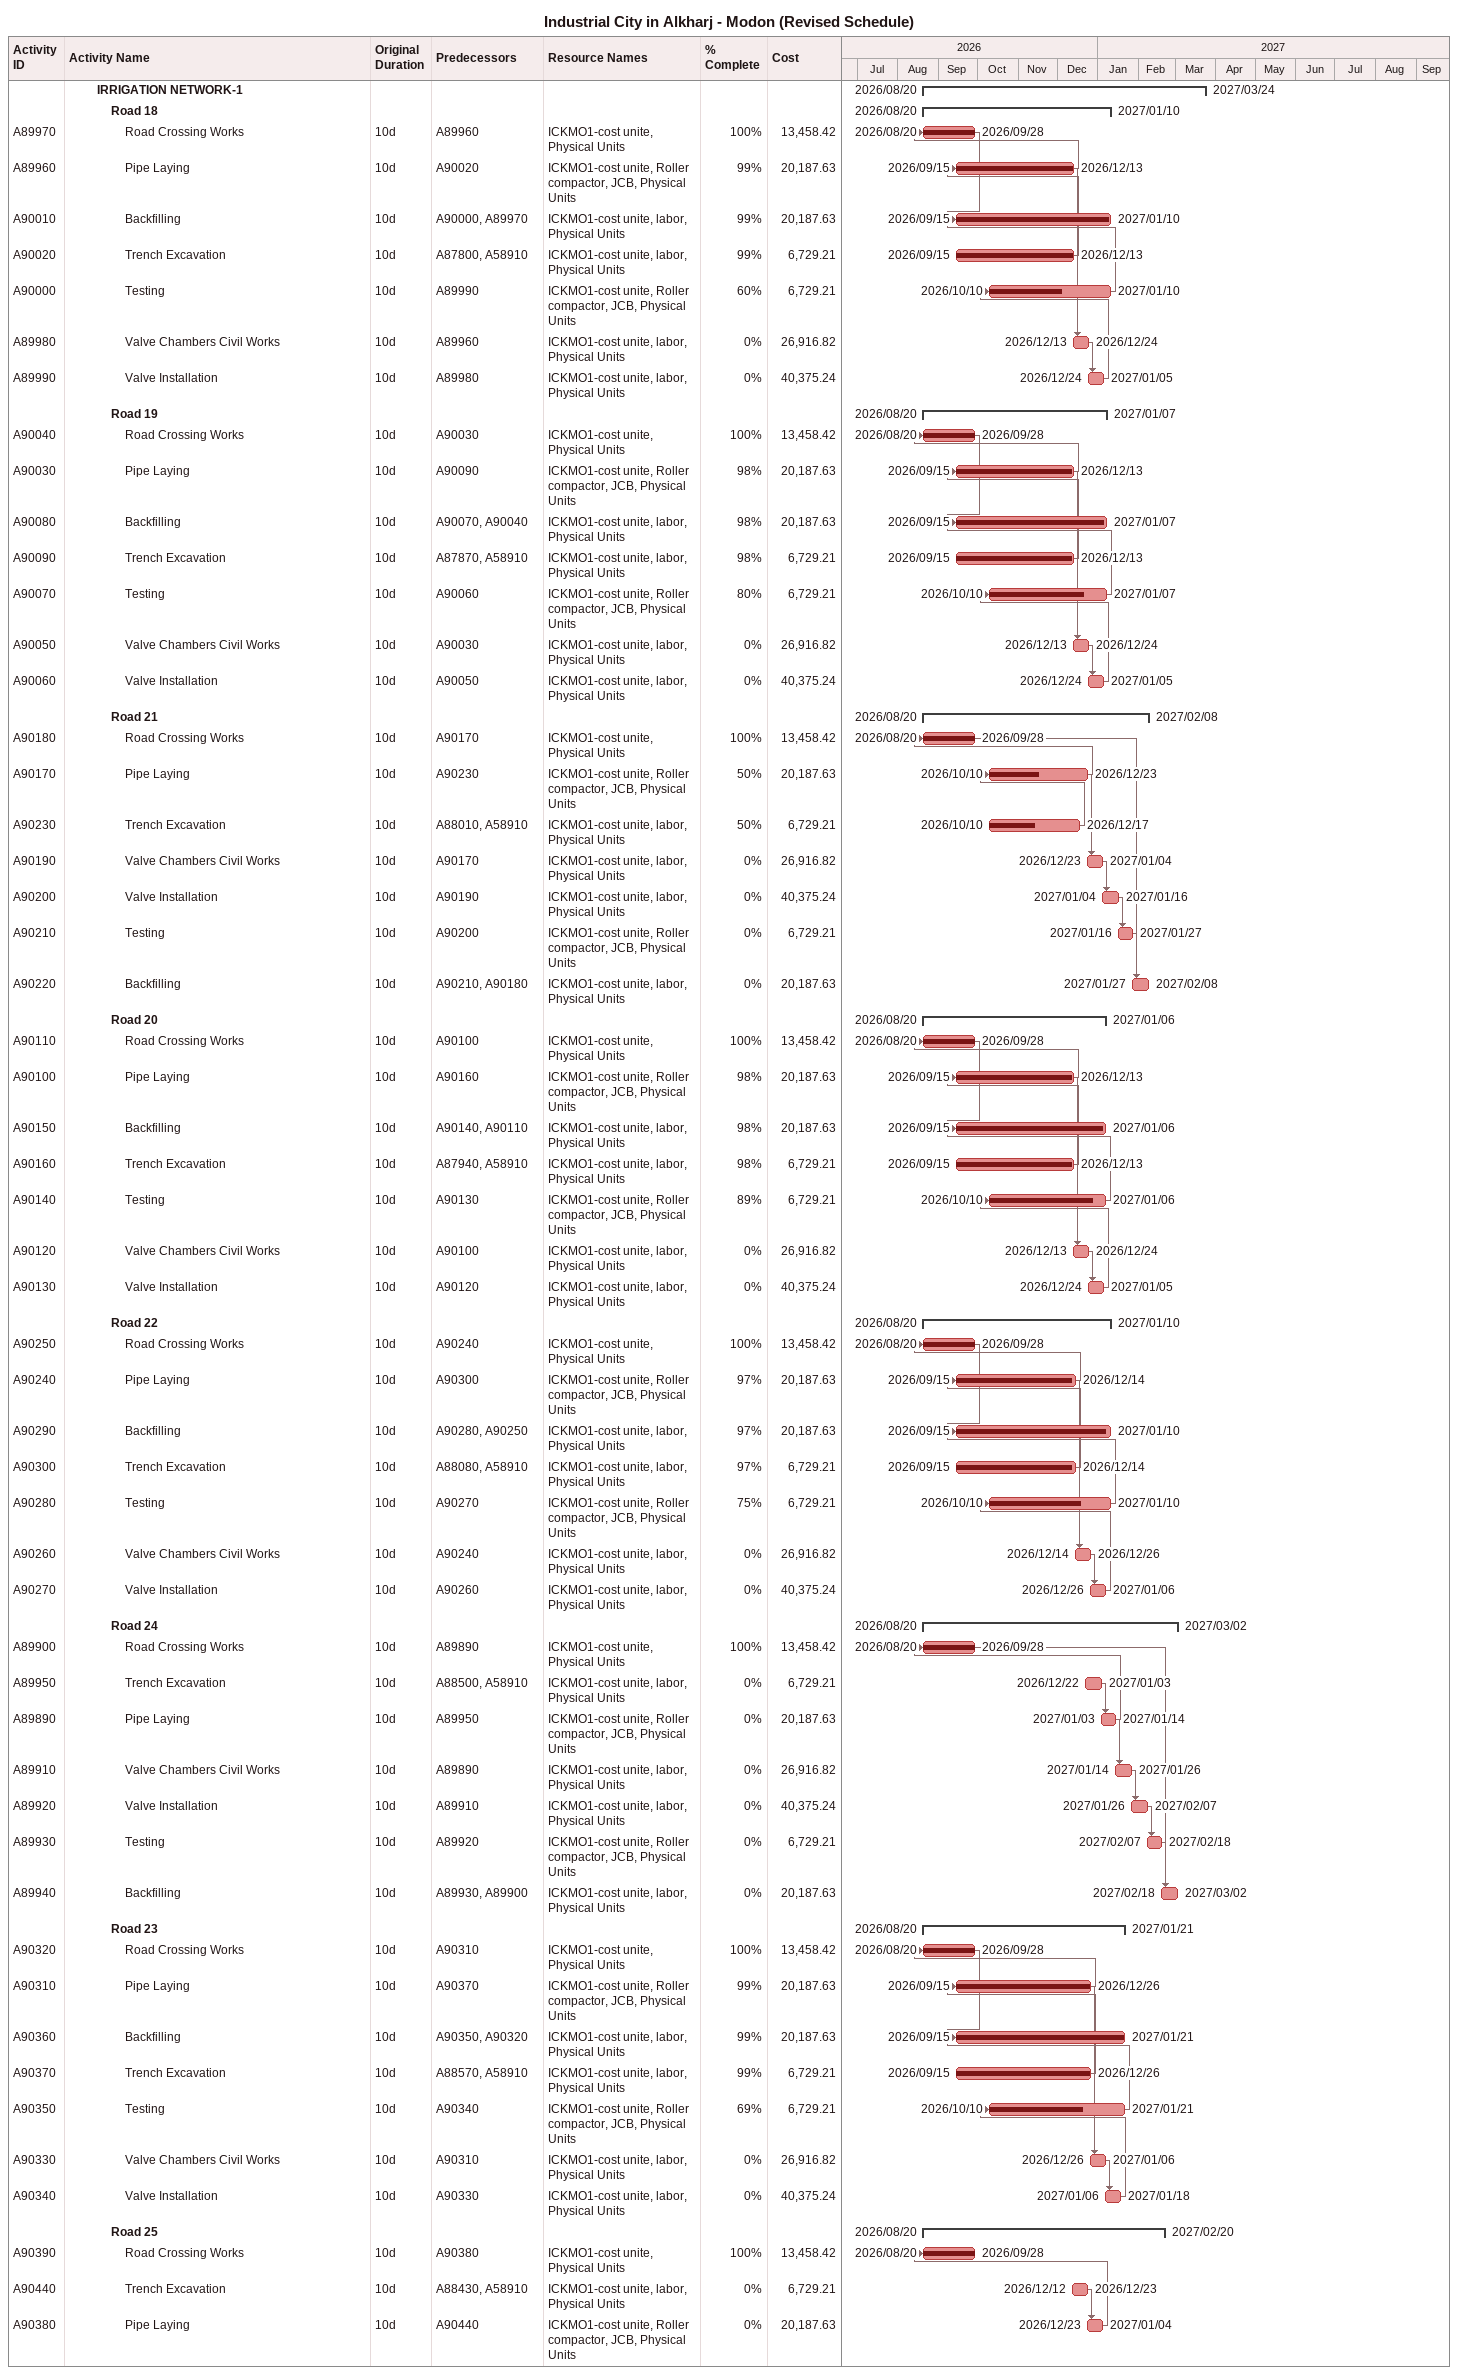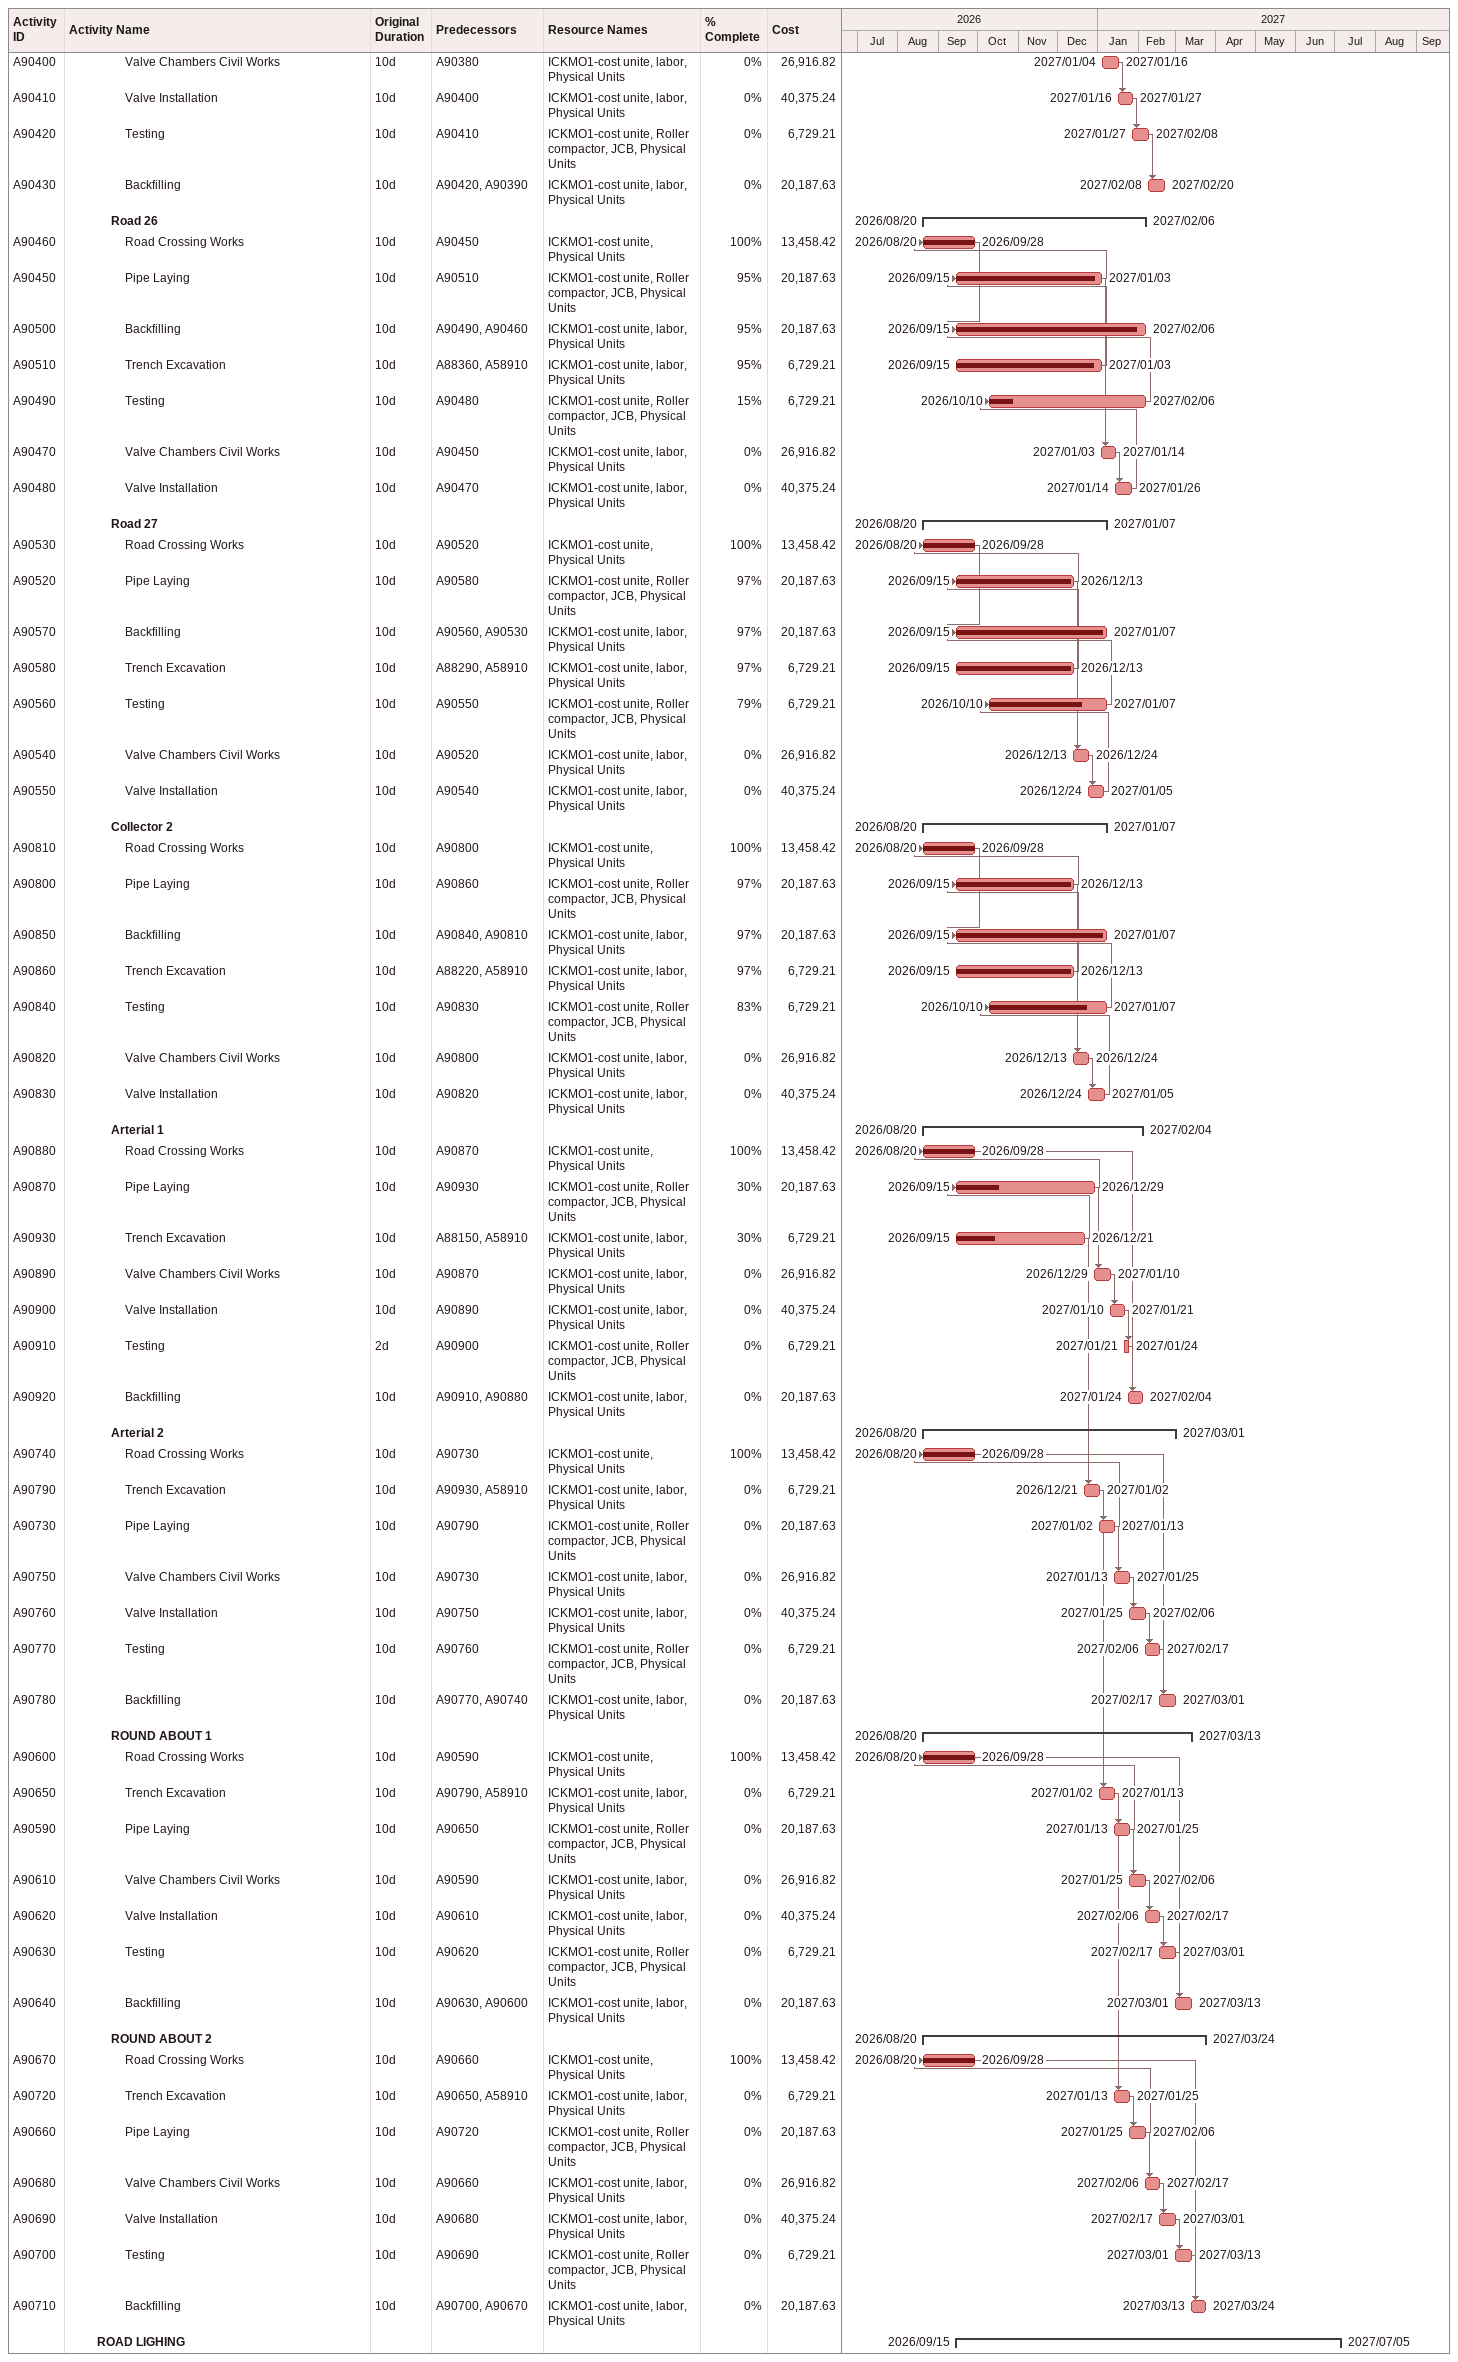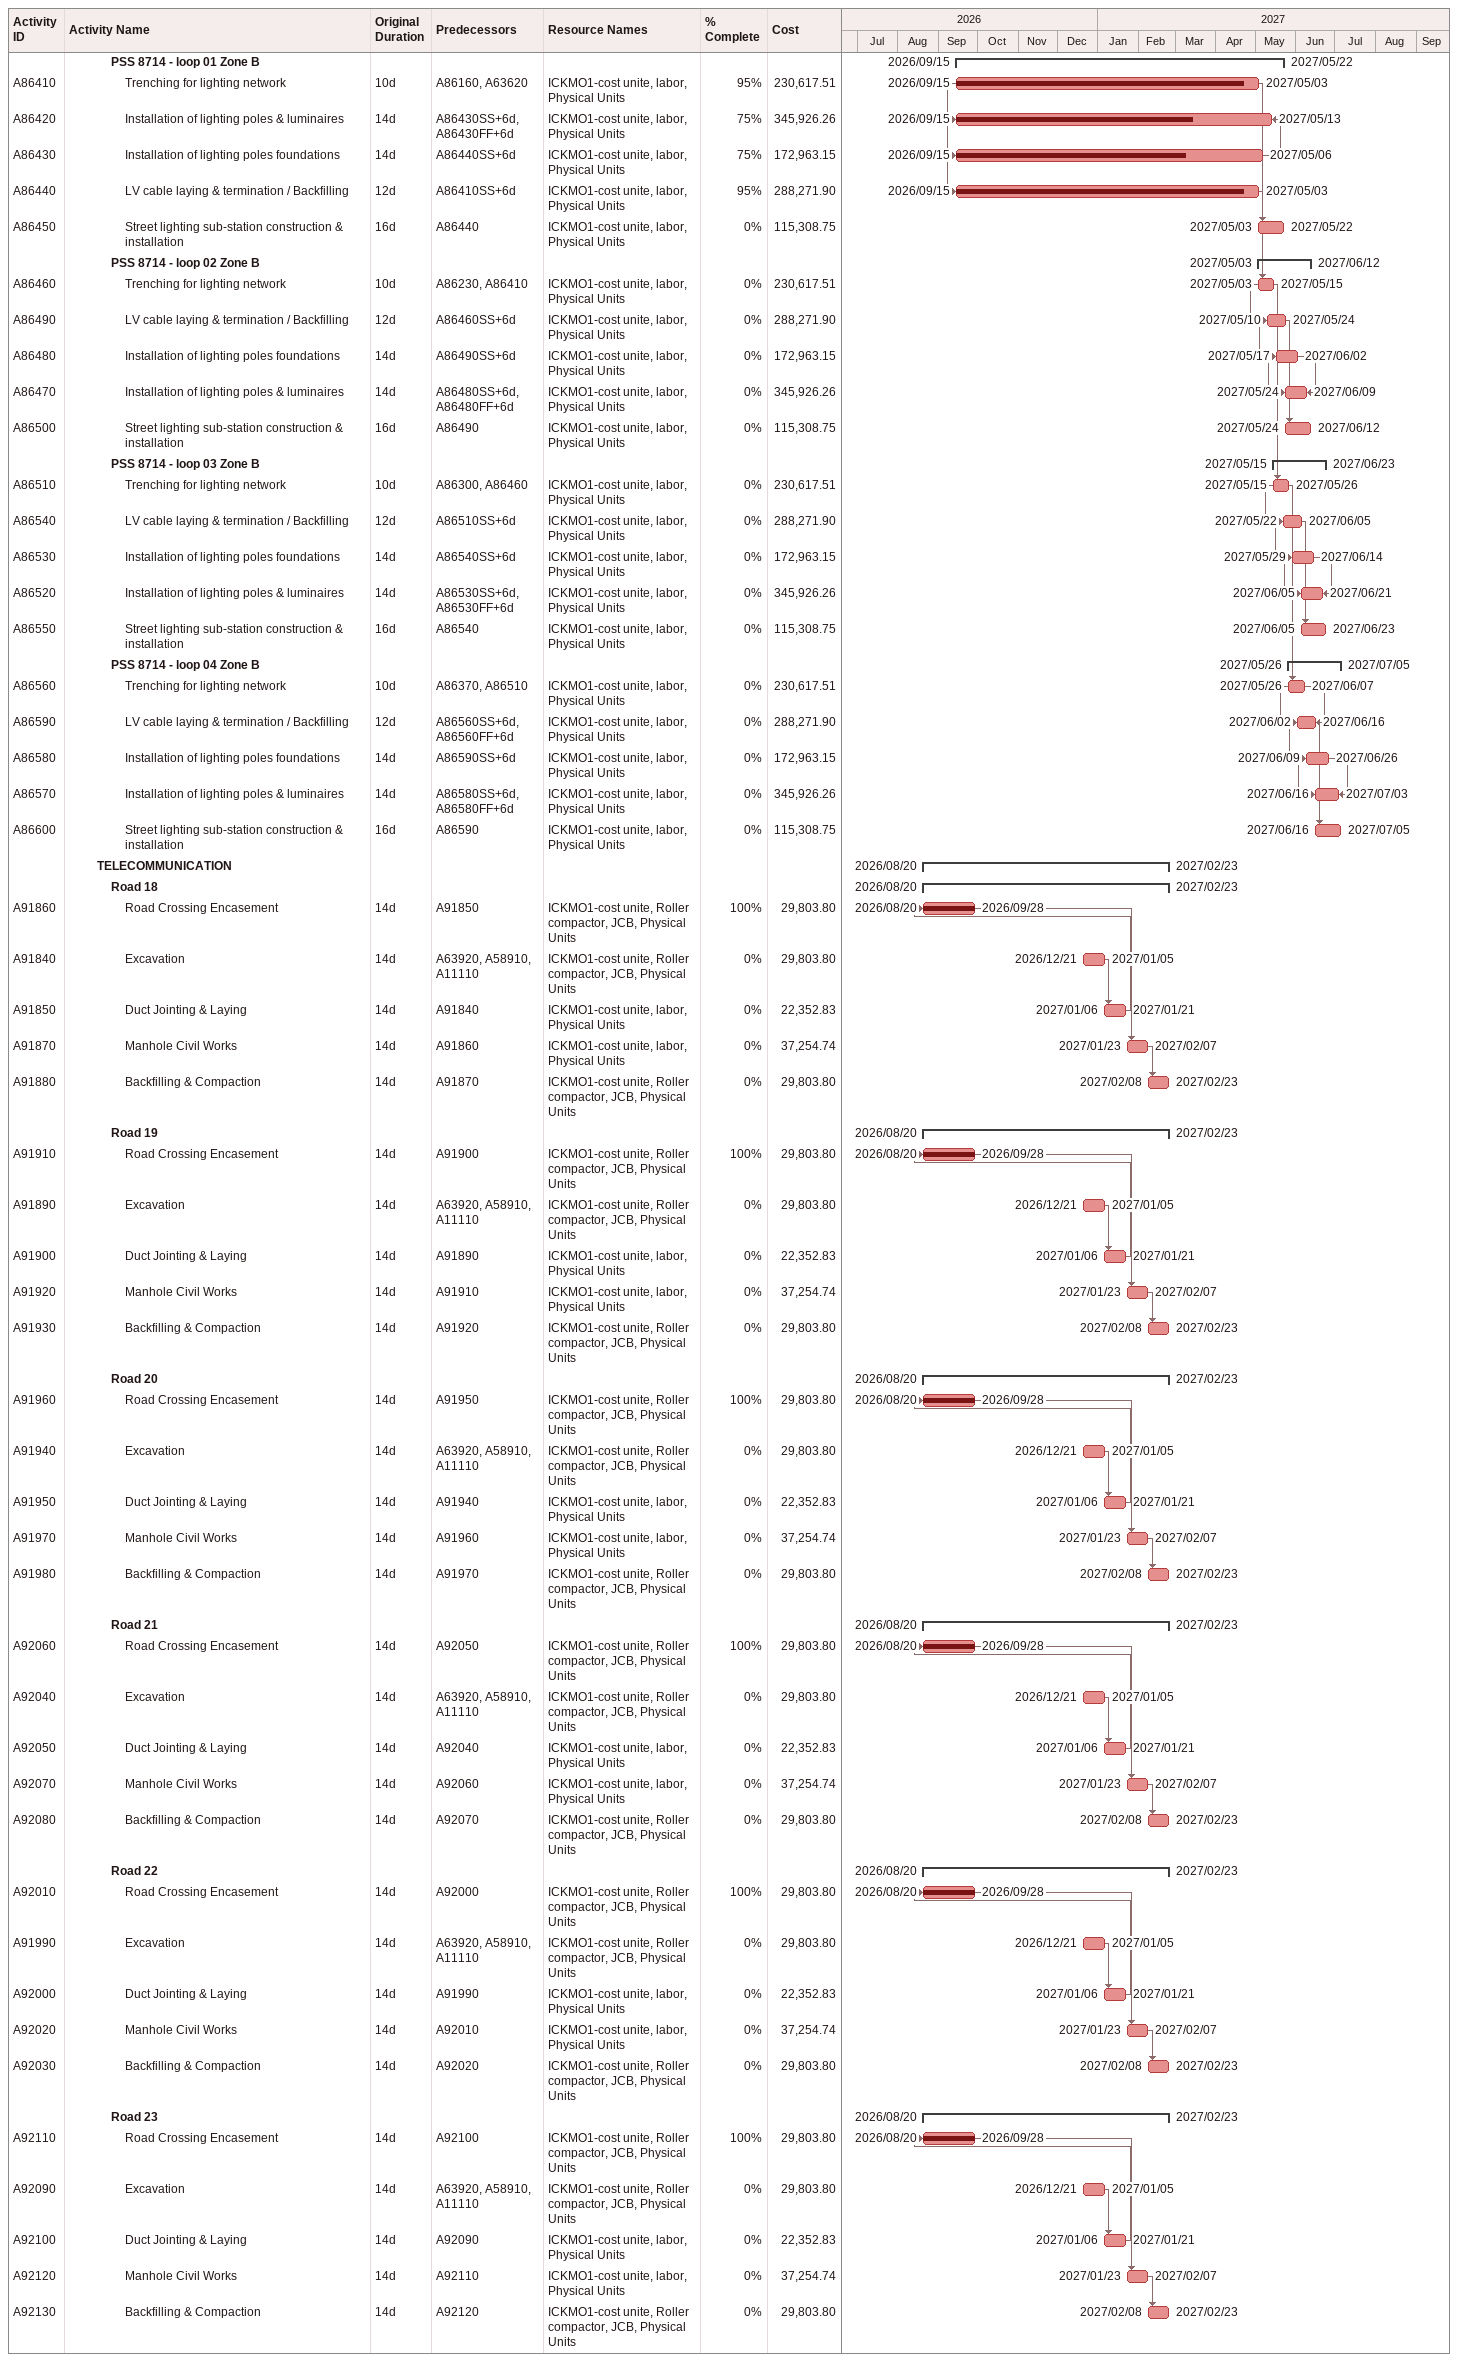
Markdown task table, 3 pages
Industrial City in Alkharj - Modon (Revised Schedule)

| ID | Level | Task | Original duration | Start | Finish | Predecessors | Resources | % complete | Cost |
|---|---|---|---|---|---|---|---|---|---|
|  | 3 | **IRRIGATION NETWORK-1** |  | 2026-08-20 | 2027-03-24 |  |  |  |  |
|  | 4 | **Road 18** |  | 2026-08-20 | 2027-01-10 |  |  |  |  |
| A89970 | 5 | Road Crossing Works | 10d | 2026-08-20 | 2026-09-28 | A89960 | ICKMO1-cost unite, Physical Units | 100 | 13458.42 |
| A89960 | 5 | Pipe Laying | 10d | 2026-09-15 | 2026-12-13 | A90020 | ICKMO1-cost unite, Roller compactor, JCB, Physical Units | 99 | 20187.63 |
| A90010 | 5 | Backfilling | 10d | 2026-09-15 | 2027-01-10 | A90000, A89970 | ICKMO1-cost unite, labor, Physical Units | 99 | 20187.63 |
| A90020 | 5 | Trench Excavation | 10d | 2026-09-15 | 2026-12-13 | A87800, A58910 | ICKMO1-cost unite, labor, Physical Units | 99 | 6729.21 |
| A90000 | 5 | Testing | 10d | 2026-10-10 | 2027-01-10 | A89990 | ICKMO1-cost unite, Roller compactor, JCB, Physical Units | 60 | 6729.21 |
| A89980 | 5 | Valve Chambers Civil Works | 10d | 2026-12-13 | 2026-12-24 | A89960 | ICKMO1-cost unite, labor, Physical Units | 0 | 26916.82 |
| A89990 | 5 | Valve Installation | 10d | 2026-12-24 | 2027-01-05 | A89980 | ICKMO1-cost unite, labor, Physical Units | 0 | 40375.24 |
|  | 4 | **Road 19** |  | 2026-08-20 | 2027-01-07 |  |  |  |  |
| A90040 | 5 | Road Crossing Works | 10d | 2026-08-20 | 2026-09-28 | A90030 | ICKMO1-cost unite, Physical Units | 100 | 13458.42 |
| A90030 | 5 | Pipe Laying | 10d | 2026-09-15 | 2026-12-13 | A90090 | ICKMO1-cost unite, Roller compactor, JCB, Physical Units | 98 | 20187.63 |
| A90080 | 5 | Backfilling | 10d | 2026-09-15 | 2027-01-07 | A90070, A90040 | ICKMO1-cost unite, labor, Physical Units | 98 | 20187.63 |
| A90090 | 5 | Trench Excavation | 10d | 2026-09-15 | 2026-12-13 | A87870, A58910 | ICKMO1-cost unite, labor, Physical Units | 98 | 6729.21 |
| A90070 | 5 | Testing | 10d | 2026-10-10 | 2027-01-07 | A90060 | ICKMO1-cost unite, Roller compactor, JCB, Physical Units | 80 | 6729.21 |
| A90050 | 5 | Valve Chambers Civil Works | 10d | 2026-12-13 | 2026-12-24 | A90030 | ICKMO1-cost unite, labor, Physical Units | 0 | 26916.82 |
| A90060 | 5 | Valve Installation | 10d | 2026-12-24 | 2027-01-05 | A90050 | ICKMO1-cost unite, labor, Physical Units | 0 | 40375.24 |
|  | 4 | **Road 21** |  | 2026-08-20 | 2027-02-08 |  |  |  |  |
| A90180 | 5 | Road Crossing Works | 10d | 2026-08-20 | 2026-09-28 | A90170 | ICKMO1-cost unite, Physical Units | 100 | 13458.42 |
| A90170 | 5 | Pipe Laying | 10d | 2026-10-10 | 2026-12-23 | A90230 | ICKMO1-cost unite, Roller compactor, JCB, Physical Units | 50 | 20187.63 |
| A90230 | 5 | Trench Excavation | 10d | 2026-10-10 | 2026-12-17 | A88010, A58910 | ICKMO1-cost unite, labor, Physical Units | 50 | 6729.21 |
| A90190 | 5 | Valve Chambers Civil Works | 10d | 2026-12-23 | 2027-01-04 | A90170 | ICKMO1-cost unite, labor, Physical Units | 0 | 26916.82 |
| A90200 | 5 | Valve Installation | 10d | 2027-01-04 | 2027-01-16 | A90190 | ICKMO1-cost unite, labor, Physical Units | 0 | 40375.24 |
| A90210 | 5 | Testing | 10d | 2027-01-16 | 2027-01-27 | A90200 | ICKMO1-cost unite, Roller compactor, JCB, Physical Units | 0 | 6729.21 |
| A90220 | 5 | Backfilling | 10d | 2027-01-27 | 2027-02-08 | A90210, A90180 | ICKMO1-cost unite, labor, Physical Units | 0 | 20187.63 |
|  | 4 | **Road 20** |  | 2026-08-20 | 2027-01-06 |  |  |  |  |
| A90110 | 5 | Road Crossing Works | 10d | 2026-08-20 | 2026-09-28 | A90100 | ICKMO1-cost unite, Physical Units | 100 | 13458.42 |
| A90100 | 5 | Pipe Laying | 10d | 2026-09-15 | 2026-12-13 | A90160 | ICKMO1-cost unite, Roller compactor, JCB, Physical Units | 98 | 20187.63 |
| A90150 | 5 | Backfilling | 10d | 2026-09-15 | 2027-01-06 | A90140, A90110 | ICKMO1-cost unite, labor, Physical Units | 98 | 20187.63 |
| A90160 | 5 | Trench Excavation | 10d | 2026-09-15 | 2026-12-13 | A87940, A58910 | ICKMO1-cost unite, labor, Physical Units | 98 | 6729.21 |
| A90140 | 5 | Testing | 10d | 2026-10-10 | 2027-01-06 | A90130 | ICKMO1-cost unite, Roller compactor, JCB, Physical Units | 89 | 6729.21 |
| A90120 | 5 | Valve Chambers Civil Works | 10d | 2026-12-13 | 2026-12-24 | A90100 | ICKMO1-cost unite, labor, Physical Units | 0 | 26916.82 |
| A90130 | 5 | Valve Installation | 10d | 2026-12-24 | 2027-01-05 | A90120 | ICKMO1-cost unite, labor, Physical Units | 0 | 40375.24 |
|  | 4 | **Road 22** |  | 2026-08-20 | 2027-01-10 |  |  |  |  |
| A90250 | 5 | Road Crossing Works | 10d | 2026-08-20 | 2026-09-28 | A90240 | ICKMO1-cost unite, Physical Units | 100 | 13458.42 |
| A90240 | 5 | Pipe Laying | 10d | 2026-09-15 | 2026-12-14 | A90300 | ICKMO1-cost unite, Roller compactor, JCB, Physical Units | 97 | 20187.63 |
| A90290 | 5 | Backfilling | 10d | 2026-09-15 | 2027-01-10 | A90280, A90250 | ICKMO1-cost unite, labor, Physical Units | 97 | 20187.63 |
| A90300 | 5 | Trench Excavation | 10d | 2026-09-15 | 2026-12-14 | A88080, A58910 | ICKMO1-cost unite, labor, Physical Units | 97 | 6729.21 |
| A90280 | 5 | Testing | 10d | 2026-10-10 | 2027-01-10 | A90270 | ICKMO1-cost unite, Roller compactor, JCB, Physical Units | 75 | 6729.21 |
| A90260 | 5 | Valve Chambers Civil Works | 10d | 2026-12-14 | 2026-12-26 | A90240 | ICKMO1-cost unite, labor, Physical Units | 0 | 26916.82 |
| A90270 | 5 | Valve Installation | 10d | 2026-12-26 | 2027-01-06 | A90260 | ICKMO1-cost unite, labor, Physical Units | 0 | 40375.24 |
|  | 4 | **Road 24** |  | 2026-08-20 | 2027-03-02 |  |  |  |  |
| A89900 | 5 | Road Crossing Works | 10d | 2026-08-20 | 2026-09-28 | A89890 | ICKMO1-cost unite, Physical Units | 100 | 13458.42 |
| A89950 | 5 | Trench Excavation | 10d | 2026-12-22 | 2027-01-03 | A88500, A58910 | ICKMO1-cost unite, labor, Physical Units | 0 | 6729.21 |
| A89890 | 5 | Pipe Laying | 10d | 2027-01-03 | 2027-01-14 | A89950 | ICKMO1-cost unite, Roller compactor, JCB, Physical Units | 0 | 20187.63 |
| A89910 | 5 | Valve Chambers Civil Works | 10d | 2027-01-14 | 2027-01-26 | A89890 | ICKMO1-cost unite, labor, Physical Units | 0 | 26916.82 |
| A89920 | 5 | Valve Installation | 10d | 2027-01-26 | 2027-02-07 | A89910 | ICKMO1-cost unite, labor, Physical Units | 0 | 40375.24 |
| A89930 | 5 | Testing | 10d | 2027-02-07 | 2027-02-18 | A89920 | ICKMO1-cost unite, Roller compactor, JCB, Physical Units | 0 | 6729.21 |
| A89940 | 5 | Backfilling | 10d | 2027-02-18 | 2027-03-02 | A89930, A89900 | ICKMO1-cost unite, labor, Physical Units | 0 | 20187.63 |
|  | 4 | **Road 23** |  | 2026-08-20 | 2027-01-21 |  |  |  |  |
| A90320 | 5 | Road Crossing Works | 10d | 2026-08-20 | 2026-09-28 | A90310 | ICKMO1-cost unite, Physical Units | 100 | 13458.42 |
| A90310 | 5 | Pipe Laying | 10d | 2026-09-15 | 2026-12-26 | A90370 | ICKMO1-cost unite, Roller compactor, JCB, Physical Units | 99 | 20187.63 |
| A90360 | 5 | Backfilling | 10d | 2026-09-15 | 2027-01-21 | A90350, A90320 | ICKMO1-cost unite, labor, Physical Units | 99 | 20187.63 |
| A90370 | 5 | Trench Excavation | 10d | 2026-09-15 | 2026-12-26 | A88570, A58910 | ICKMO1-cost unite, labor, Physical Units | 99 | 6729.21 |
| A90350 | 5 | Testing | 10d | 2026-10-10 | 2027-01-21 | A90340 | ICKMO1-cost unite, Roller compactor, JCB, Physical Units | 69 | 6729.21 |
| A90330 | 5 | Valve Chambers Civil Works | 10d | 2026-12-26 | 2027-01-06 | A90310 | ICKMO1-cost unite, labor, Physical Units | 0 | 26916.82 |
| A90340 | 5 | Valve Installation | 10d | 2027-01-06 | 2027-01-18 | A90330 | ICKMO1-cost unite, labor, Physical Units | 0 | 40375.24 |
|  | 4 | **Road 25** |  | 2026-08-20 | 2027-02-20 |  |  |  |  |
| A90390 | 5 | Road Crossing Works | 10d | 2026-08-20 | 2026-09-28 | A90380 | ICKMO1-cost unite, Physical Units | 100 | 13458.42 |
| A90440 | 5 | Trench Excavation | 10d | 2026-12-12 | 2026-12-23 | A88430, A58910 | ICKMO1-cost unite, labor, Physical Units | 0 | 6729.21 |
| A90380 | 5 | Pipe Laying | 10d | 2026-12-23 | 2027-01-04 | A90440 | ICKMO1-cost unite, Roller compactor, JCB, Physical Units | 0 | 20187.63 |
| A90400 | 5 | Valve Chambers Civil Works | 10d | 2027-01-04 | 2027-01-16 | A90380 | ICKMO1-cost unite, labor, Physical Units | 0 | 26916.82 |
| A90410 | 5 | Valve Installation | 10d | 2027-01-16 | 2027-01-27 | A90400 | ICKMO1-cost unite, labor, Physical Units | 0 | 40375.24 |
| A90420 | 5 | Testing | 10d | 2027-01-27 | 2027-02-08 | A90410 | ICKMO1-cost unite, Roller compactor, JCB, Physical Units | 0 | 6729.21 |
| A90430 | 5 | Backfilling | 10d | 2027-02-08 | 2027-02-20 | A90420, A90390 | ICKMO1-cost unite, labor, Physical Units | 0 | 20187.63 |
|  | 4 | **Road 26** |  | 2026-08-20 | 2027-02-06 |  |  |  |  |
| A90460 | 5 | Road Crossing Works | 10d | 2026-08-20 | 2026-09-28 | A90450 | ICKMO1-cost unite, Physical Units | 100 | 13458.42 |
| A90450 | 5 | Pipe Laying | 10d | 2026-09-15 | 2027-01-03 | A90510 | ICKMO1-cost unite, Roller compactor, JCB, Physical Units | 95 | 20187.63 |
| A90500 | 5 | Backfilling | 10d | 2026-09-15 | 2027-02-06 | A90490, A90460 | ICKMO1-cost unite, labor, Physical Units | 95 | 20187.63 |
| A90510 | 5 | Trench Excavation | 10d | 2026-09-15 | 2027-01-03 | A88360, A58910 | ICKMO1-cost unite, labor, Physical Units | 95 | 6729.21 |
| A90490 | 5 | Testing | 10d | 2026-10-10 | 2027-02-06 | A90480 | ICKMO1-cost unite, Roller compactor, JCB, Physical Units | 15 | 6729.21 |
| A90470 | 5 | Valve Chambers Civil Works | 10d | 2027-01-03 | 2027-01-14 | A90450 | ICKMO1-cost unite, labor, Physical Units | 0 | 26916.82 |
| A90480 | 5 | Valve Installation | 10d | 2027-01-14 | 2027-01-26 | A90470 | ICKMO1-cost unite, labor, Physical Units | 0 | 40375.24 |
|  | 4 | **Road 27** |  | 2026-08-20 | 2027-01-07 |  |  |  |  |
| A90530 | 5 | Road Crossing Works | 10d | 2026-08-20 | 2026-09-28 | A90520 | ICKMO1-cost unite, Physical Units | 100 | 13458.42 |
| A90520 | 5 | Pipe Laying | 10d | 2026-09-15 | 2026-12-13 | A90580 | ICKMO1-cost unite, Roller compactor, JCB, Physical Units | 97 | 20187.63 |
| A90570 | 5 | Backfilling | 10d | 2026-09-15 | 2027-01-07 | A90560, A90530 | ICKMO1-cost unite, labor, Physical Units | 97 | 20187.63 |
| A90580 | 5 | Trench Excavation | 10d | 2026-09-15 | 2026-12-13 | A88290, A58910 | ICKMO1-cost unite, labor, Physical Units | 97 | 6729.21 |
| A90560 | 5 | Testing | 10d | 2026-10-10 | 2027-01-07 | A90550 | ICKMO1-cost unite, Roller compactor, JCB, Physical Units | 79 | 6729.21 |
| A90540 | 5 | Valve Chambers Civil Works | 10d | 2026-12-13 | 2026-12-24 | A90520 | ICKMO1-cost unite, labor, Physical Units | 0 | 26916.82 |
| A90550 | 5 | Valve Installation | 10d | 2026-12-24 | 2027-01-05 | A90540 | ICKMO1-cost unite, labor, Physical Units | 0 | 40375.24 |
|  | 4 | **Collector 2** |  | 2026-08-20 | 2027-01-07 |  |  |  |  |
| A90810 | 5 | Road Crossing Works | 10d | 2026-08-20 | 2026-09-28 | A90800 | ICKMO1-cost unite, Physical Units | 100 | 13458.42 |
| A90800 | 5 | Pipe Laying | 10d | 2026-09-15 | 2026-12-13 | A90860 | ICKMO1-cost unite, Roller compactor, JCB, Physical Units | 97 | 20187.63 |
| A90850 | 5 | Backfilling | 10d | 2026-09-15 | 2027-01-07 | A90840, A90810 | ICKMO1-cost unite, labor, Physical Units | 97 | 20187.63 |
| A90860 | 5 | Trench Excavation | 10d | 2026-09-15 | 2026-12-13 | A88220, A58910 | ICKMO1-cost unite, labor, Physical Units | 97 | 6729.21 |
| A90840 | 5 | Testing | 10d | 2026-10-10 | 2027-01-07 | A90830 | ICKMO1-cost unite, Roller compactor, JCB, Physical Units | 83 | 6729.21 |
| A90820 | 5 | Valve Chambers Civil Works | 10d | 2026-12-13 | 2026-12-24 | A90800 | ICKMO1-cost unite, labor, Physical Units | 0 | 26916.82 |
| A90830 | 5 | Valve Installation | 10d | 2026-12-24 | 2027-01-05 | A90820 | ICKMO1-cost unite, labor, Physical Units | 0 | 40375.24 |
|  | 4 | **Arterial 1** |  | 2026-08-20 | 2027-02-04 |  |  |  |  |
| A90880 | 5 | Road Crossing Works | 10d | 2026-08-20 | 2026-09-28 | A90870 | ICKMO1-cost unite, Physical Units | 100 | 13458.42 |
| A90870 | 5 | Pipe Laying | 10d | 2026-09-15 | 2026-12-29 | A90930 | ICKMO1-cost unite, Roller compactor, JCB, Physical Units | 30 | 20187.63 |
| A90930 | 5 | Trench Excavation | 10d | 2026-09-15 | 2026-12-21 | A88150, A58910 | ICKMO1-cost unite, labor, Physical Units | 30 | 6729.21 |
| A90890 | 5 | Valve Chambers Civil Works | 10d | 2026-12-29 | 2027-01-10 | A90870 | ICKMO1-cost unite, labor, Physical Units | 0 | 26916.82 |
| A90900 | 5 | Valve Installation | 10d | 2027-01-10 | 2027-01-21 | A90890 | ICKMO1-cost unite, labor, Physical Units | 0 | 40375.24 |
| A90910 | 5 | Testing | 2d | 2027-01-21 | 2027-01-24 | A90900 | ICKMO1-cost unite, Roller compactor, JCB, Physical Units | 0 | 6729.21 |
| A90920 | 5 | Backfilling | 10d | 2027-01-24 | 2027-02-04 | A90910, A90880 | ICKMO1-cost unite, labor, Physical Units | 0 | 20187.63 |
|  | 4 | **Arterial 2** |  | 2026-08-20 | 2027-03-01 |  |  |  |  |
| A90740 | 5 | Road Crossing Works | 10d | 2026-08-20 | 2026-09-28 | A90730 | ICKMO1-cost unite, Physical Units | 100 | 13458.42 |
| A90790 | 5 | Trench Excavation | 10d | 2026-12-21 | 2027-01-02 | A90930, A58910 | ICKMO1-cost unite, labor, Physical Units | 0 | 6729.21 |
| A90730 | 5 | Pipe Laying | 10d | 2027-01-02 | 2027-01-13 | A90790 | ICKMO1-cost unite, Roller compactor, JCB, Physical Units | 0 | 20187.63 |
| A90750 | 5 | Valve Chambers Civil Works | 10d | 2027-01-13 | 2027-01-25 | A90730 | ICKMO1-cost unite, labor, Physical Units | 0 | 26916.82 |
| A90760 | 5 | Valve Installation | 10d | 2027-01-25 | 2027-02-06 | A90750 | ICKMO1-cost unite, labor, Physical Units | 0 | 40375.24 |
| A90770 | 5 | Testing | 10d | 2027-02-06 | 2027-02-17 | A90760 | ICKMO1-cost unite, Roller compactor, JCB, Physical Units | 0 | 6729.21 |
| A90780 | 5 | Backfilling | 10d | 2027-02-17 | 2027-03-01 | A90770, A90740 | ICKMO1-cost unite, labor, Physical Units | 0 | 20187.63 |
|  | 4 | **ROUND ABOUT 1** |  | 2026-08-20 | 2027-03-13 |  |  |  |  |
| A90600 | 5 | Road Crossing Works | 10d | 2026-08-20 | 2026-09-28 | A90590 | ICKMO1-cost unite, Physical Units | 100 | 13458.42 |
| A90650 | 5 | Trench Excavation | 10d | 2027-01-02 | 2027-01-13 | A90790, A58910 | ICKMO1-cost unite, labor, Physical Units | 0 | 6729.21 |
| A90590 | 5 | Pipe Laying | 10d | 2027-01-13 | 2027-01-25 | A90650 | ICKMO1-cost unite, Roller compactor, JCB, Physical Units | 0 | 20187.63 |
| A90610 | 5 | Valve Chambers Civil Works | 10d | 2027-01-25 | 2027-02-06 | A90590 | ICKMO1-cost unite, labor, Physical Units | 0 | 26916.82 |
| A90620 | 5 | Valve Installation | 10d | 2027-02-06 | 2027-02-17 | A90610 | ICKMO1-cost unite, labor, Physical Units | 0 | 40375.24 |
| A90630 | 5 | Testing | 10d | 2027-02-17 | 2027-03-01 | A90620 | ICKMO1-cost unite, Roller compactor, JCB, Physical Units | 0 | 6729.21 |
| A90640 | 5 | Backfilling | 10d | 2027-03-01 | 2027-03-13 | A90630, A90600 | ICKMO1-cost unite, labor, Physical Units | 0 | 20187.63 |
|  | 4 | **ROUND ABOUT 2** |  | 2026-08-20 | 2027-03-24 |  |  |  |  |
| A90670 | 5 | Road Crossing Works | 10d | 2026-08-20 | 2026-09-28 | A90660 | ICKMO1-cost unite, Physical Units | 100 | 13458.42 |
| A90720 | 5 | Trench Excavation | 10d | 2027-01-13 | 2027-01-25 | A90650, A58910 | ICKMO1-cost unite, labor, Physical Units | 0 | 6729.21 |
| A90660 | 5 | Pipe Laying | 10d | 2027-01-25 | 2027-02-06 | A90720 | ICKMO1-cost unite, Roller compactor, JCB, Physical Units | 0 | 20187.63 |
| A90680 | 5 | Valve Chambers Civil Works | 10d | 2027-02-06 | 2027-02-17 | A90660 | ICKMO1-cost unite, labor, Physical Units | 0 | 26916.82 |
| A90690 | 5 | Valve Installation | 10d | 2027-02-17 | 2027-03-01 | A90680 | ICKMO1-cost unite, labor, Physical Units | 0 | 40375.24 |
| A90700 | 5 | Testing | 10d | 2027-03-01 | 2027-03-13 | A90690 | ICKMO1-cost unite, Roller compactor, JCB, Physical Units | 0 | 6729.21 |
| A90710 | 5 | Backfilling | 10d | 2027-03-13 | 2027-03-24 | A90700, A90670 | ICKMO1-cost unite, labor, Physical Units | 0 | 20187.63 |
|  | 3 | **ROAD LIGHING** |  | 2026-09-15 | 2027-07-05 |  |  |  |  |
|  | 4 | **PSS 8714 - loop 01 Zone B** |  | 2026-09-15 | 2027-05-22 |  |  |  |  |
| A86410 | 5 | Trenching for lighting network | 10d | 2026-09-15 | 2027-05-03 | A86160, A63620 | ICKMO1-cost unite, labor, Physical Units | 95 | 230617.51 |
| A86420 | 5 | Installation of lighting poles & luminaires | 14d | 2026-09-15 | 2027-05-13 | A86430SS+6d, A86430FF+6d | ICKMO1-cost unite, labor, Physical Units | 75 | 345926.26 |
| A86430 | 5 | Installation of lighting poles foundations | 14d | 2026-09-15 | 2027-05-06 | A86440SS+6d | ICKMO1-cost unite, labor, Physical Units | 75 | 172963.15 |
| A86440 | 5 | LV cable laying & termination / Backfilling | 12d | 2026-09-15 | 2027-05-03 | A86410SS+6d | ICKMO1-cost unite, labor, Physical Units | 95 | 288271.90 |
| A86450 | 5 | Street lighting sub-station construction & installation | 16d | 2027-05-03 | 2027-05-22 | A86440 | ICKMO1-cost unite, labor, Physical Units | 0 | 115308.75 |
|  | 4 | **PSS 8714 - loop 02 Zone B** |  | 2027-05-03 | 2027-06-12 |  |  |  |  |
| A86460 | 5 | Trenching for lighting network | 10d | 2027-05-03 | 2027-05-15 | A86230, A86410 | ICKMO1-cost unite, labor, Physical Units | 0 | 230617.51 |
| A86490 | 5 | LV cable laying & termination / Backfilling | 12d | 2027-05-10 | 2027-05-24 | A86460SS+6d | ICKMO1-cost unite, labor, Physical Units | 0 | 288271.90 |
| A86480 | 5 | Installation of lighting poles foundations | 14d | 2027-05-17 | 2027-06-02 | A86490SS+6d | ICKMO1-cost unite, labor, Physical Units | 0 | 172963.15 |
| A86470 | 5 | Installation of lighting poles & luminaires | 14d | 2027-05-24 | 2027-06-09 | A86480SS+6d, A86480FF+6d | ICKMO1-cost unite, labor, Physical Units | 0 | 345926.26 |
| A86500 | 5 | Street lighting sub-station construction & installation | 16d | 2027-05-24 | 2027-06-12 | A86490 | ICKMO1-cost unite, labor, Physical Units | 0 | 115308.75 |
|  | 4 | **PSS 8714 - loop 03 Zone B** |  | 2027-05-15 | 2027-06-23 |  |  |  |  |
| A86510 | 5 | Trenching for lighting network | 10d | 2027-05-15 | 2027-05-26 | A86300, A86460 | ICKMO1-cost unite, labor, Physical Units | 0 | 230617.51 |
| A86540 | 5 | LV cable laying & termination / Backfilling | 12d | 2027-05-22 | 2027-06-05 | A86510SS+6d | ICKMO1-cost unite, labor, Physical Units | 0 | 288271.90 |
| A86530 | 5 | Installation of lighting poles foundations | 14d | 2027-05-29 | 2027-06-14 | A86540SS+6d | ICKMO1-cost unite, labor, Physical Units | 0 | 172963.15 |
| A86520 | 5 | Installation of lighting poles & luminaires | 14d | 2027-06-05 | 2027-06-21 | A86530SS+6d, A86530FF+6d | ICKMO1-cost unite, labor, Physical Units | 0 | 345926.26 |
| A86550 | 5 | Street lighting sub-station construction & installation | 16d | 2027-06-05 | 2027-06-23 | A86540 | ICKMO1-cost unite, labor, Physical Units | 0 | 115308.75 |
|  | 4 | **PSS 8714 - loop 04 Zone B** |  | 2027-05-26 | 2027-07-05 |  |  |  |  |
| A86560 | 5 | Trenching for lighting network | 10d | 2027-05-26 | 2027-06-07 | A86370, A86510 | ICKMO1-cost unite, labor, Physical Units | 0 | 230617.51 |
| A86590 | 5 | LV cable laying & termination / Backfilling | 12d | 2027-06-02 | 2027-06-16 | A86560SS+6d, A86560FF+6d | ICKMO1-cost unite, labor, Physical Units | 0 | 288271.90 |
| A86580 | 5 | Installation of lighting poles foundations | 14d | 2027-06-09 | 2027-06-26 | A86590SS+6d | ICKMO1-cost unite, labor, Physical Units | 0 | 172963.15 |
| A86570 | 5 | Installation of lighting poles & luminaires | 14d | 2027-06-16 | 2027-07-03 | A86580SS+6d, A86580FF+6d | ICKMO1-cost unite, labor, Physical Units | 0 | 345926.26 |
| A86600 | 5 | Street lighting sub-station construction & installation | 16d | 2027-06-16 | 2027-07-05 | A86590 | ICKMO1-cost unite, labor, Physical Units | 0 | 115308.75 |
|  | 3 | **TELECOMMUNICATION** |  | 2026-08-20 | 2027-02-23 |  |  |  |  |
|  | 4 | **Road 18** |  | 2026-08-20 | 2027-02-23 |  |  |  |  |
| A91860 | 5 | Road Crossing Encasement | 14d | 2026-08-20 | 2026-09-28 | A91850 | ICKMO1-cost unite, Roller compactor, JCB, Physical Units | 100 | 29803.80 |
| A91840 | 5 | Excavation | 14d | 2026-12-21 | 2027-01-05 | A63920, A58910, A11110 | ICKMO1-cost unite, Roller compactor, JCB, Physical Units | 0 | 29803.80 |
| A91850 | 5 | Duct Jointing & Laying | 14d | 2027-01-06 | 2027-01-21 | A91840 | ICKMO1-cost unite, labor, Physical Units | 0 | 22352.83 |
| A91870 | 5 | Manhole Civil Works | 14d | 2027-01-23 | 2027-02-07 | A91860 | ICKMO1-cost unite, labor, Physical Units | 0 | 37254.74 |
| A91880 | 5 | Backfilling & Compaction | 14d | 2027-02-08 | 2027-02-23 | A91870 | ICKMO1-cost unite, Roller compactor, JCB, Physical Units | 0 | 29803.80 |
|  | 4 | **Road 19** |  | 2026-08-20 | 2027-02-23 |  |  |  |  |
| A91910 | 5 | Road Crossing Encasement | 14d | 2026-08-20 | 2026-09-28 | A91900 | ICKMO1-cost unite, Roller compactor, JCB, Physical Units | 100 | 29803.80 |
| A91890 | 5 | Excavation | 14d | 2026-12-21 | 2027-01-05 | A63920, A58910, A11110 | ICKMO1-cost unite, Roller compactor, JCB, Physical Units | 0 | 29803.80 |
| A91900 | 5 | Duct Jointing & Laying | 14d | 2027-01-06 | 2027-01-21 | A91890 | ICKMO1-cost unite, labor, Physical Units | 0 | 22352.83 |
| A91920 | 5 | Manhole Civil Works | 14d | 2027-01-23 | 2027-02-07 | A91910 | ICKMO1-cost unite, labor, Physical Units | 0 | 37254.74 |
| A91930 | 5 | Backfilling & Compaction | 14d | 2027-02-08 | 2027-02-23 | A91920 | ICKMO1-cost unite, Roller compactor, JCB, Physical Units | 0 | 29803.80 |
|  | 4 | **Road 20** |  | 2026-08-20 | 2027-02-23 |  |  |  |  |
| A91960 | 5 | Road Crossing Encasement | 14d | 2026-08-20 | 2026-09-28 | A91950 | ICKMO1-cost unite, Roller compactor, JCB, Physical Units | 100 | 29803.80 |
| A91940 | 5 | Excavation | 14d | 2026-12-21 | 2027-01-05 | A63920, A58910, A11110 | ICKMO1-cost unite, Roller compactor, JCB, Physical Units | 0 | 29803.80 |
| A91950 | 5 | Duct Jointing & Laying | 14d | 2027-01-06 | 2027-01-21 | A91940 | ICKMO1-cost unite, labor, Physical Units | 0 | 22352.83 |
| A91970 | 5 | Manhole Civil Works | 14d | 2027-01-23 | 2027-02-07 | A91960 | ICKMO1-cost unite, labor, Physical Units | 0 | 37254.74 |
| A91980 | 5 | Backfilling & Compaction | 14d | 2027-02-08 | 2027-02-23 | A91970 | ICKMO1-cost unite, Roller compactor, JCB, Physical Units | 0 | 29803.80 |
|  | 4 | **Road 21** |  | 2026-08-20 | 2027-02-23 |  |  |  |  |
| A92060 | 5 | Road Crossing Encasement | 14d | 2026-08-20 | 2026-09-28 | A92050 | ICKMO1-cost unite, Roller compactor, JCB, Physical Units | 100 | 29803.80 |
| A92040 | 5 | Excavation | 14d | 2026-12-21 | 2027-01-05 | A63920, A58910, A11110 | ICKMO1-cost unite, Roller compactor, JCB, Physical Units | 0 | 29803.80 |
| A92050 | 5 | Duct Jointing & Laying | 14d | 2027-01-06 | 2027-01-21 | A92040 | ICKMO1-cost unite, labor, Physical Units | 0 | 22352.83 |
| A92070 | 5 | Manhole Civil Works | 14d | 2027-01-23 | 2027-02-07 | A92060 | ICKMO1-cost unite, labor, Physical Units | 0 | 37254.74 |
| A92080 | 5 | Backfilling & Compaction | 14d | 2027-02-08 | 2027-02-23 | A92070 | ICKMO1-cost unite, Roller compactor, JCB, Physical Units | 0 | 29803.80 |
|  | 4 | **Road 22** |  | 2026-08-20 | 2027-02-23 |  |  |  |  |
| A92010 | 5 | Road Crossing Encasement | 14d | 2026-08-20 | 2026-09-28 | A92000 | ICKMO1-cost unite, Roller compactor, JCB, Physical Units | 100 | 29803.80 |
| A91990 | 5 | Excavation | 14d | 2026-12-21 | 2027-01-05 | A63920, A58910, A11110 | ICKMO1-cost unite, Roller compactor, JCB, Physical Units | 0 | 29803.80 |
| A92000 | 5 | Duct Jointing & Laying | 14d | 2027-01-06 | 2027-01-21 | A91990 | ICKMO1-cost unite, labor, Physical Units | 0 | 22352.83 |
| A92020 | 5 | Manhole Civil Works | 14d | 2027-01-23 | 2027-02-07 | A92010 | ICKMO1-cost unite, labor, Physical Units | 0 | 37254.74 |
| A92030 | 5 | Backfilling & Compaction | 14d | 2027-02-08 | 2027-02-23 | A92020 | ICKMO1-cost unite, Roller compactor, JCB, Physical Units | 0 | 29803.80 |
|  | 4 | **Road 23** |  | 2026-08-20 | 2027-02-23 |  |  |  |  |
| A92110 | 5 | Road Crossing Encasement | 14d | 2026-08-20 | 2026-09-28 | A92100 | ICKMO1-cost unite, Roller compactor, JCB, Physical Units | 100 | 29803.80 |
| A92090 | 5 | Excavation | 14d | 2026-12-21 | 2027-01-05 | A63920, A58910, A11110 | ICKMO1-cost unite, Roller compactor, JCB, Physical Units | 0 | 29803.80 |
| A92100 | 5 | Duct Jointing & Laying | 14d | 2027-01-06 | 2027-01-21 | A92090 | ICKMO1-cost unite, labor, Physical Units | 0 | 22352.83 |
| A92120 | 5 | Manhole Civil Works | 14d | 2027-01-23 | 2027-02-07 | A92110 | ICKMO1-cost unite, labor, Physical Units | 0 | 37254.74 |
| A92130 | 5 | Backfilling & Compaction | 14d | 2027-02-08 | 2027-02-23 | A92120 | ICKMO1-cost unite, Roller compactor, JCB, Physical Units | 0 | 29803.80 |
